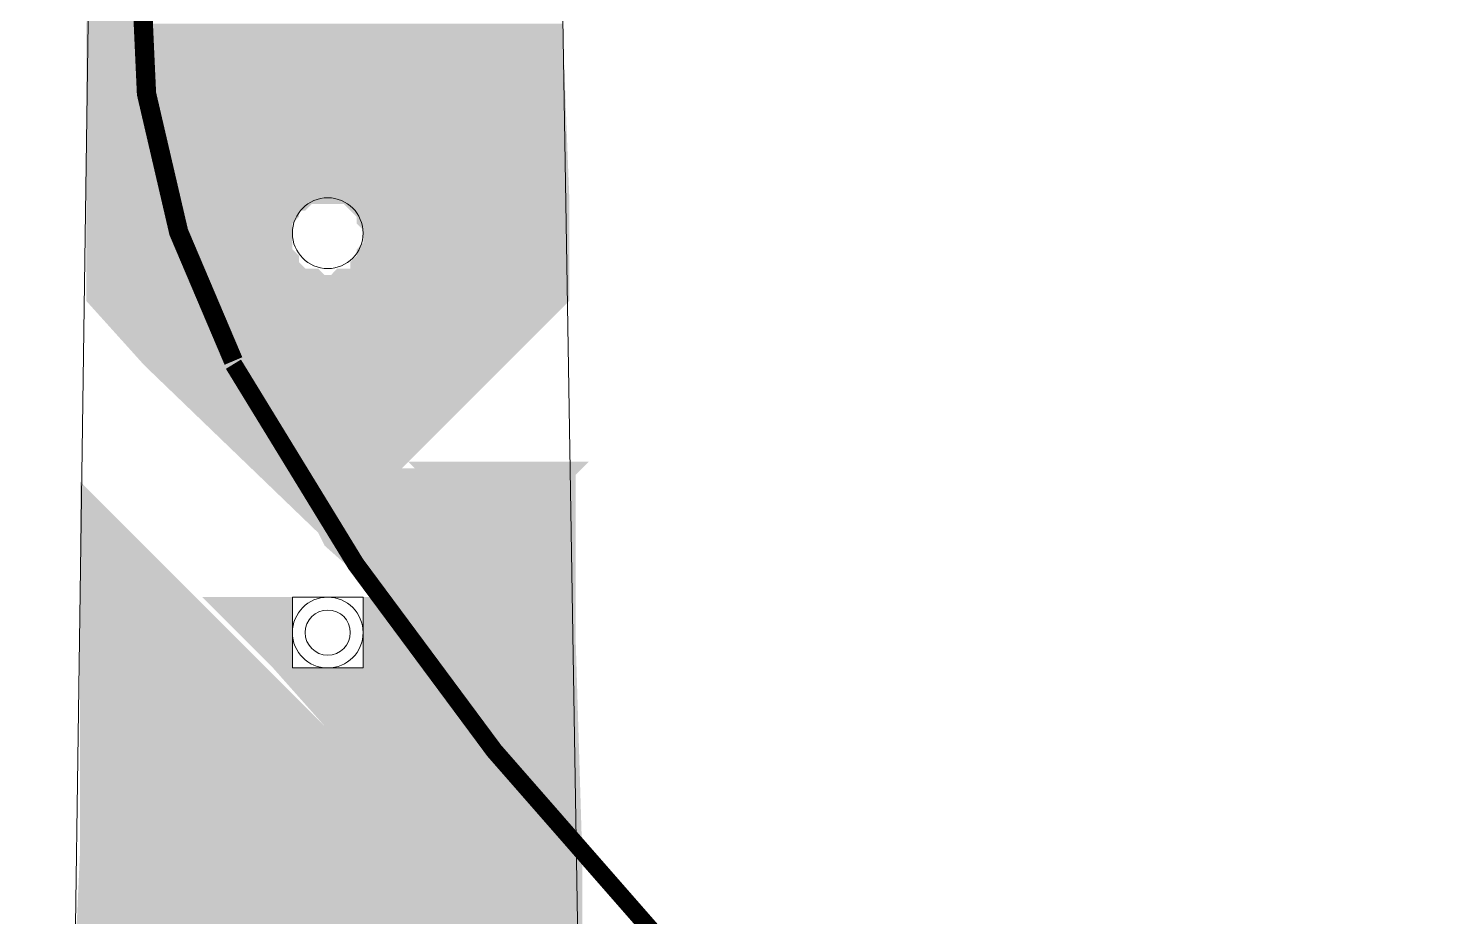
# Model space of a CAD drawing. Header units: millimetres. Extents: x 3949 to 6216, y -1987 to -943.
# Drawn here: x 4944.91 to 4955.64, y -1449.92 to -1443.18 of the extents above; entities that cross this region are included whole.
import ezdxf

# ---------------------------------------------------------------- set-up
doc = ezdxf.new("R2010")
doc.units = ezdxf.units.MM
doc.layers.add('PADRÃO DE ENTRADA', color=7, linetype='Continuous', lineweight=0)

msp = doc.modelspace()

# ---------------------------------------------------------------- linework, layer by layer
at = {"layer": 'PADRÃO DE ENTRADA', "lineweight": 5}
for points in [[(4945.442, -1437.194), (4945.1, -1461.507), (4944.905, -1490.653)], [(4948.86, -1437.194), (4949.104, -1452.133), (4949.641, -1490.848), (4949.69, -1493.972)]]:
    msp.add_lwpolyline(points, dxfattribs=at)
at = {"layer": 'PADRÃO DE ENTRADA', "color": 1, "lineweight": 0, "const_width": 0.146}
msp.add_lwpolyline([(4946.094, -1440.482), (4945.85, -1441.532), (4945.752, -1442.606), (4945.801, -1443.68), (4946.045, -1444.729), (4946.46, -1445.706)], dxfattribs=at)
at = {"layer": 'PADRÃO DE ENTRADA', "color": 1, "lineweight": 0}
msp.add_lwpolyline([(4954.149, -1474.754, 0.154, 0.154, 0), (4954.833, -1471.825, 0.145, 0.145, 0), (4955.272, -1468.871, 0.146, 0.146, 0), (4955.516, -1465.893, 0.146, 0.146, 0), (4955.565, -1462.915, 0.149, 0.149, 0), (4955.37, -1459.913, 0.154, 0.154, 0), (4954.979, -1458.302, 0.154, 0.154, 0), (4954.442, -1456.739, 0.136, 0.136, 0), (4953.758, -1455.25, 0.138, 0.138, 0), (4952.953, -1453.834, 0, 0, 0), (4951.977, -1452.467, 0, 0, 0), (4950.902, -1451.247, 0.134, 0.134, 0), (4949.633, -1450.026, 0.134, 0.134, 0), (4948.437, -1448.659, 0.134, 0.134, 0), (4947.387, -1447.244, 0.134, 0.134, 0), (4946.46, -1445.73, 0, 0, 0)], format="xyseb", dxfattribs=at)
at = {"layer": 'PADRÃO DE ENTRADA', "lineweight": 5}
msp.add_lwpolyline([(4946.907, -1448.032), (4947.444, -1448.032), (4947.444, -1447.495), (4946.907, -1447.495)], close=True, dxfattribs=at)
for centre, radius in [((4947.175, -1444.737), 0.268), ((4947.175, -1444.737), 0.268), ((4947.175, -1444.737), 0.268), ((4947.175, -1447.764), 0.268), ((4947.175, -1447.764), 0.268), ((4947.175, -1447.764), 0.171)]:
    msp.add_circle(centre, radius, dxfattribs=at)
at = {"layer": 'PADRÃO DE ENTRADA', "color": 8}
for points in [[(4945.393, -1441.881), (4945.784, -1443.199), (4945.344, -1443.199)], [(4945.784, -1441.881), (4945.393, -1441.881), (4945.784, -1443.199)], [(4945.784, -1443.199), (4945.344, -1443.199), (4945.979, -1444.468)], [(4945.344, -1443.199), (4945.979, -1444.468), (4945.344, -1444.468)], [(4948.957, -1443.15), (4945.784, -1443.15), (4948.957, -1443.199)], [(4945.784, -1443.15), (4948.957, -1443.199), (4945.784, -1443.199)], [(4948.957, -1443.199), (4945.784, -1443.199), (4949.006, -1444.468)], [(4945.784, -1443.199), (4949.006, -1444.468), (4945.979, -1444.468)], [(4945.979, -1444.468), (4945.344, -1444.468), (4945.979, -1444.517)], [(4945.344, -1444.468), (4945.979, -1444.517), (4945.344, -1444.517)], [(4945.979, -1444.517), (4945.344, -1444.517), (4946.272, -1445.25)], [(4945.344, -1444.517), (4946.272, -1445.25), (4945.344, -1445.25)], [(4949.006, -1444.468), (4945.979, -1444.468), (4949.006, -1444.517)], [(4945.979, -1444.468), (4949.006, -1444.517), (4945.979, -1444.517)], [(4947.151, -1444.517), (4945.979, -1444.517), (4947.102, -1444.517)], [(4945.979, -1444.517), (4947.102, -1444.517), (4946.028, -1444.517)], [(4947.053, -1444.517), (4947.053, -1444.517), (4946.028, -1444.517)], [(4947.053, -1444.517), (4946.028, -1444.517), (4947.102, -1444.517)], [(4947.053, -1444.517), (4946.028, -1444.517), (4947.004, -1444.566)], [(4946.028, -1444.517), (4947.004, -1444.566), (4946.028, -1444.566)], [(4947.2, -1444.517), (4949.006, -1444.517), (4947.248, -1444.517)], [(4947.248, -1444.517), (4949.006, -1444.517), (4947.297, -1444.517)], [(4949.006, -1444.517), (4947.297, -1444.517), (4949.006, -1444.566)], [(4947.297, -1444.517), (4949.006, -1444.566), (4947.346, -1444.566)], [(4946.956, -1444.566), (4946.956, -1444.566), (4946.028, -1444.566)], [(4946.956, -1444.566), (4946.028, -1444.566), (4947.004, -1444.566)], [(4946.956, -1444.566), (4946.028, -1444.566), (4946.956, -1444.615)], [(4946.028, -1444.566), (4946.956, -1444.615), (4946.028, -1444.615)], [(4946.956, -1444.615), (4946.028, -1444.615), (4946.907, -1444.664)], [(4946.028, -1444.615), (4946.907, -1444.664), (4946.077, -1444.664)], [(4947.346, -1444.566), (4949.006, -1444.566), (4949.006, -1444.566)], [(4949.006, -1444.566), (4949.006, -1444.566), (4947.346, -1444.566)], [(4949.006, -1444.566), (4947.346, -1444.566), (4949.006, -1444.615)], [(4947.346, -1444.566), (4949.006, -1444.615), (4947.395, -1444.615)], [(4949.006, -1444.615), (4947.395, -1444.615), (4949.006, -1444.664)], [(4947.395, -1444.615), (4949.006, -1444.664), (4947.395, -1444.664)], [(4946.907, -1444.664), (4946.077, -1444.664), (4946.907, -1444.713)], [(4946.077, -1444.664), (4946.907, -1444.713), (4946.077, -1444.713)], [(4946.907, -1444.713), (4946.077, -1444.713), (4946.907, -1444.761)], [(4946.077, -1444.713), (4946.907, -1444.761), (4946.126, -1444.761)], [(4949.006, -1444.664), (4947.395, -1444.664), (4949.006, -1444.713)], [(4947.395, -1444.664), (4949.006, -1444.713), (4947.444, -1444.713)], [(4949.006, -1444.713), (4947.444, -1444.713), (4949.006, -1444.761)], [(4947.444, -1444.713), (4949.006, -1444.761), (4947.444, -1444.761)], [(4946.907, -1444.761), (4946.126, -1444.761), (4946.907, -1444.81)], [(4946.126, -1444.761), (4946.907, -1444.81), (4946.126, -1444.81)], [(4946.907, -1444.81), (4946.126, -1444.81), (4946.907, -1444.859)], [(4946.126, -1444.81), (4946.907, -1444.859), (4946.126, -1444.859)], [(4946.907, -1444.859), (4946.126, -1444.859), (4946.956, -1444.908)], [(4946.126, -1444.859), (4946.956, -1444.908), (4946.174, -1444.908)], [(4947.444, -1444.81), (4949.006, -1444.859), (4947.395, -1444.859)], [(4949.006, -1444.859), (4947.395, -1444.859), (4949.006, -1444.908)], [(4947.395, -1444.859), (4949.006, -1444.908), (4947.395, -1444.908)], [(4949.006, -1444.761), (4947.444, -1444.761), (4949.006, -1444.81)], [(4947.444, -1444.761), (4949.006, -1444.81), (4947.444, -1444.81)], [(4949.006, -1444.81), (4947.444, -1444.81), (4949.006, -1444.859)], [(4946.956, -1444.908), (4946.174, -1444.908), (4946.956, -1444.957)], [(4946.174, -1444.908), (4946.956, -1444.957), (4946.174, -1444.957)], [(4946.956, -1444.957), (4946.174, -1444.957), (4947.004, -1445.005)], [(4946.174, -1444.957), (4947.004, -1445.005), (4946.174, -1445.005)], [(4947.395, -1444.908), (4949.006, -1444.957), (4947.346, -1444.957)], [(4949.006, -1444.957), (4947.346, -1444.957), (4949.006, -1445.005)], [(4947.346, -1444.957), (4949.006, -1445.005), (4947.346, -1445.005)], [(4949.006, -1444.908), (4947.395, -1444.908), (4949.006, -1444.957)], [(4947.053, -1445.005), (4947.053, -1445.005), (4946.174, -1445.005)], [(4947.053, -1445.005), (4946.174, -1445.005), (4947.004, -1445.005)], [(4947.053, -1445.005), (4946.174, -1445.005), (4947.102, -1445.005)], [(4946.174, -1445.005), (4947.102, -1445.005), (4946.223, -1445.005)], [(4947.102, -1445.005), (4946.223, -1445.005), (4947.151, -1445.054)], [(4946.223, -1445.005), (4947.151, -1445.054), (4946.223, -1445.054)], [(4949.006, -1445.054), (4946.223, -1445.054), (4949.006, -1445.25)], [(4946.223, -1445.054), (4949.006, -1445.25), (4946.272, -1445.25)], [(4947.248, -1445.005), (4949.006, -1445.054), (4947.2, -1445.054)], [(4947.297, -1445.005), (4949.006, -1445.005), (4947.248, -1445.005)], [(4949.006, -1445.005), (4947.248, -1445.005), (4949.006, -1445.054)], [(4947.346, -1445.005), (4949.006, -1445.005), (4947.297, -1445.005)], [(4946.272, -1445.25), (4945.344, -1445.25), (4946.467, -1445.738)], [(4945.344, -1445.25), (4946.467, -1445.738), (4945.784, -1445.738)], [(4946.272, -1445.25), (4946.467, -1445.738), (4948.518, -1445.738)], [(4946.272, -1445.25), (4949.006, -1445.25), (4948.518, -1445.738)], [(4945.784, -1445.738), (4947.102, -1447.007), (4947.248, -1447.007)], [(4945.784, -1445.738), (4946.467, -1445.738), (4947.248, -1447.007)], [(4946.467, -1445.738), (4948.518, -1445.738), (4947.248, -1447.007)], [(4949.055, -1446.568), (4949.055, -1447.837), (4947.786, -1447.837)], [(4945.296, -1446.617), (4946.467, -1447.788), (4945.296, -1447.788)], [(4946.467, -1447.788), (4945.296, -1447.788), (4946.516, -1447.837)], [(4945.296, -1447.788), (4946.516, -1447.837), (4945.296, -1447.837)], [(4946.516, -1447.837), (4945.296, -1447.837), (4947.151, -1448.472)], [(4945.296, -1447.837), (4947.151, -1448.472), (4945.296, -1448.472)], [(4947.786, -1447.837), (4948.274, -1448.472), (4947.151, -1448.472)], [(4949.055, -1447.837), (4947.786, -1447.837), (4949.104, -1449.448)], [(4948.274, -1448.472), (4945.296, -1448.472), (4949.104, -1449.448)], [(4945.296, -1448.472), (4949.104, -1449.448), (4945.296, -1449.448)], [(4945.296, -1449.448), (4949.104, -1450.522), (4945.247, -1450.522)], [(4949.104, -1449.448), (4945.296, -1449.448), (4949.104, -1450.522)]]:
    msp.add_solid(points, dxfattribs=at)
at = {"layer": 'PADRÃO DE ENTRADA', "color": 251, "true_color": 0x626366, "transparency": 33554559}
for points in [[(4947.786, -1446.47), (4947.834, -1446.519), (4949.104, -1446.519)], [(4947.786, -1446.47), (4949.152, -1446.47), (4949.104, -1446.519)], [(4947.737, -1446.519), (4948.713, -1446.909), (4947.346, -1446.909)], [(4947.737, -1446.519), (4947.834, -1446.519), (4947.834, -1446.519)], [(4947.834, -1446.519), (4947.737, -1446.519), (4948.713, -1446.909)], [(4947.834, -1446.519), (4949.104, -1446.519), (4948.713, -1446.909)], [(4947.346, -1446.909), (4948.518, -1447.105), (4947.151, -1447.105)], [(4948.713, -1446.909), (4947.346, -1446.909), (4948.518, -1447.105)], [(4947.151, -1447.105), (4947.59, -1447.495), (4948.127, -1447.495)], [(4947.151, -1447.105), (4948.518, -1447.105), (4948.127, -1447.495)], [(4946.907, -1447.495), (4946.223, -1447.495), (4946.907, -1448.032)], [(4946.223, -1447.495), (4946.907, -1448.032), (4946.76, -1448.032)], [(4947.59, -1447.495), (4947.444, -1447.495), (4947.834, -1447.788)], [(4947.444, -1447.495), (4947.834, -1447.788), (4947.444, -1447.788)], [(4947.59, -1447.495), (4948.127, -1447.495), (4947.834, -1447.788)], [(4947.834, -1447.788), (4947.444, -1447.788), (4947.59, -1448.032)], [(4947.444, -1447.788), (4947.59, -1448.032), (4947.444, -1448.032)], [(4946.76, -1448.032), (4947.59, -1448.032), (4947.151, -1448.472)]]:
    msp.add_solid(points, dxfattribs=at)
at = {"layer": 'PADRÃO DE ENTRADA', "transparency": 33554559}
msp.add_solid([(4947.102, -1447.007), (4947.248, -1447.007), (4947.151, -1447.105)], dxfattribs=at)

doc.saveas('drawing.dxf')
